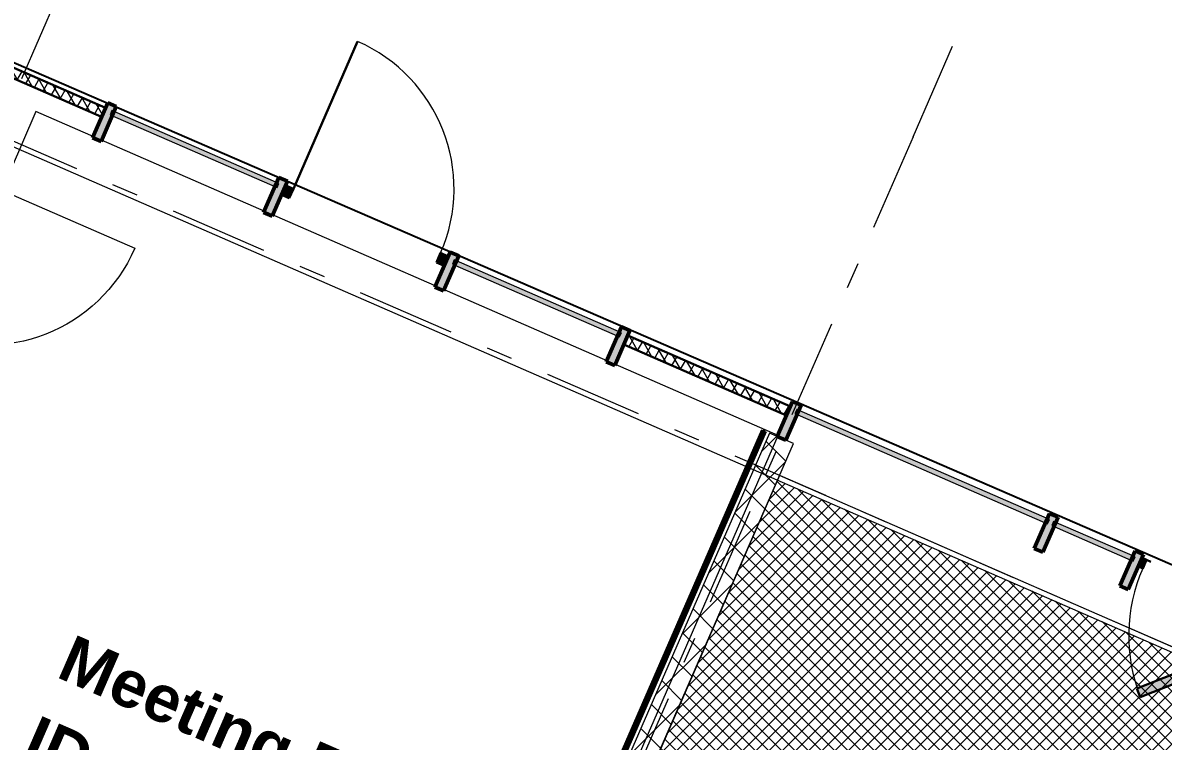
# Model space of a CAD drawing. Header units: millimetres. Extents: x -99530 to 90294, y -97212 to 56397.
# Drawn here: x 29098 to 35204, y 9809 to 13653 of the extents above; entities that cross this region are included whole.
import ezdxf
from ezdxf.enums import TextEntityAlignment as Align

# ---------------------------------------------------------------- set-up
doc = ezdxf.new("R2010")
doc.units = ezdxf.units.MM
doc.header["$MEASUREMENT"] = 0
doc.linetypes.add('Double Dashed', pattern=[1093.611073, 529.166651, -211.666656, 141.111112, -211.666656])
for name, color, linetype in [('A-15-MG_Structural_Grid', 7, 'Continuous'), ('A-20-M_Floor_Slab', 7, 'Continuous'), ('A-25-M_Curtain_Wall', 7, 'Continuous'), ('A-25-M_Wall_Int', 7, 'Continuous'), ('New_A-05-M_Gross_Int_Siemens', 7, 'Continuous'), ('New_A-25-M_Wall_Int', 7, 'Continuous'), ('New_ArchiCAD Doors', 7, 'Continuous')]:
    doc.layers.add(name, color=color, linetype=linetype)
for name, color, linetype, lineweight, true_color in [('A-15-MG_Structural_Grid_Pen_No__163', 7, 'Continuous', 0, 0x750077), ('A-25-M_Curtain_Wall_Pen_No__144', 7, 'Continuous', 0, 0xc8c8c8), ('A-25-M_Curtain_Wall_Pen_No__165', 7, 'Continuous', 0, 0x006060), ('A-25-M_Curtain_Wall_Pen_No__27', 7, 'Continuous', 50, 0x2a2a2a), ('A-25-M_Curtain_Wall_Pen_No__43', 7, 'Continuous', 30, 0x444444), ('A-25-M_Wall_Int_Pen_No__102', 7, 'Continuous', 15, 0xcccccc), ('A-25-M_Wall_Int_Pen_No__107', 7, 'Continuous', 15, 0xa6a6a6), ('ArchiCAD Doors_Pen_No__103', 7, 'Continuous', 15, 0xa6a6a6), ('ArchiCAD Doors_Pen_No__43', 7, 'Continuous', 30, 0x444444), ('ArchiCAD Doors_Pen_No__63', 7, 'Continuous', 20, 0x606060), ('New_A-05-M_Gross_Int_Siemens_Pen_No__74', 7, 'Continuous', 20, 0x606060), ('New_A-25-M_Wall_Int_Pen_No__107', 7, 'Continuous', 15, 0xa6a6a6), ('New_A-25-M_Wall_Int_Pen_No__27', 7, 'Continuous', 50, 0x2a2a2a), ('New_ArchiCAD Doors_Pen_No__43', 7, 'Continuous', 30, 0x444444), ('New_ArchiCAD Doors_Pen_No__63', 7, 'Continuous', 20, 0x606060)]:
    doc.layers.add(name, color=color, linetype=linetype, lineweight=lineweight, true_color=true_color)
for name, color, linetype, lineweight in [('A-20-M_Floor_Slab_Pen_No__89', 8, 'Continuous', 20), ('A-25-M_Curtain_Wall_Pen_No__1', 7, 'Continuous', 13), ('A-25-M_Wall_Int_Pen_No__1', 7, 'Continuous', 13), ('ArchiCAD Doors_Pen_No__3', 7, 'Continuous', 18), ('G-10-P_Topo_Building_Pen_No__194', 7, 'Continuous', 25), ('New_ArchiCAD Doors_Pen_No__1', 7, 'Continuous', 13), ('New_ArchiCAD Zone Stamps_Pen_No__6', 7, 'Continuous', 35), ('New_ArchiCAD Zone Stamps_Pen_No__9', 7, 'Continuous', 13)]:
    doc.layers.add(name, color=color, linetype=linetype, lineweight=lineweight)
doc.styles.add('GENERATED_STYLE_1', font='')
doc.styles.add('GENERATED_STYLE_3', font='')
doc.styles.add('GENERATED_STYLE_4', font='')
doc.styles.get('GENERATED_STYLE_1').set_extended_font_data('Arial', bold=True)
doc.styles.get('GENERATED_STYLE_3').set_extended_font_data('Arial')
doc.styles.get('GENERATED_STYLE_4').set_extended_font_data('Swis721 BT')
pattern_1 = [(60, (0, 0), (-43.30127, 25), []), (120, (0, 0), (43.30127, 25), [])]

# ---------------------------------------------------------------- blocks, each defined once
blk = doc.blocks.new('Meeting Room_INB 0202_43_1', base_point=(29993.7, 8916.2))
at = {"layer": 'New_A-05-M_Gross_Int_Siemens_Pen_No__74', "linetype": 'Continuous'}
for p, q in [((29168.4, 13178.4), (26274.8, 6542.4)), ((33142, 11445.7), (29168.4, 13178.4)), ((30248.4, 4809.7), (33142, 11445.7))]:
    blk.add_line(p, q, dxfattribs=at)
at = {"layer": 'New_ArchiCAD Zone Stamps_Pen_No__6'}
for tag, height, style, p in [('ROOM_NAME', 250, 'GENERATED_STYLE_1', (29370.5, 10384.4)), ('zoneNameLine2', 250, 'GENERATED_STYLE_1', (29182.1, 9952.3)), ('ROOM_NUMBER', 200, 'GENERATED_STYLE_3', (28993.7, 9531.6)), ('measuredAreaCode', 200, 'GENERATED_STYLE_3', (28836.6, 9171.5)), ('DUMMY_649', 200, 'GENERATED_STYLE_3', (29144, 9037.4)), ('DUMMY_650', 200, 'GENERATED_STYLE_3', (29633.4, 8824)), ('DUMMY_651', 133.3, 'GENERATED_STYLE_3', (29912.7, 8717.5))]:
    blk.add_attdef(tag, text='', height=height, rotation=336.44041, dxfattribs=dict(at, style=style)).set_placement(p, align=Align.TOP_LEFT)
blk = doc.blocks.new('Workshop_INB 0206_74_1', base_point=(41803.5, 2737))
at = {"layer": 'New_A-05-M_Gross_Int_Siemens_Pen_No__74', "linetype": 'Continuous'}
for p, q in [((33150.4, 11230.1), (28638.4, 882.5)), ((54118.7, 2086.9), (33150.4, 11230.1))]:
    blk.add_line(p, q, dxfattribs=at)
at = {"layer": 'New_ArchiCAD Zone Stamps_Pen_No__9'}
for tag, height, style, p in [('ROOM_NAME', 250, 'GENERATED_STYLE_1', (41497.4, 4067)), ('zoneNameLine2', 250, 'GENERATED_STYLE_1', (41309, 3634.8)), ('ROOM_NUMBER', 200, 'GENERATED_STYLE_3', (41120.6, 3214.1)), ('measuredAreaCode', 200, 'GENERATED_STYLE_3', (40963.5, 2854)), ('DUMMY_649', 200, 'GENERATED_STYLE_3', (41270.9, 2720)), ('DUMMY_650', 200, 'GENERATED_STYLE_3', (41900.1, 2445.6)), ('DUMMY_651', 133.3, 'GENERATED_STYLE_3', (42179.4, 2339.1))]:
    blk.add_attdef(tag, text='', height=height, rotation=336.44041, dxfattribs=dict(at, style=style)).set_placement(p, align=Align.TOP_LEFT)
blk = doc.blocks.new('Slab_36_1', base_point=(376.7, -362.2))
at = {"layer": 'A-20-M_Floor_Slab_Pen_No__89', "linetype": 'Continuous', "flags": 128}
blk.add_lwpolyline([(376.7, -362.2), (7790.9, 6537.3), (7705.8, 6629.2), (10938.2, 9637.2), (15227.2, 7766.9), (19349.1, 17219.8), (53673.3, 2252.7), (53966.7, 2124.8), (49754.8, -7534.4), (49461.5, -7406.5), (44390.1, -19036.6), (3614.3, -1256.3), (3424.6, -1691.3)], close=True, dxfattribs=at)
blk = doc.blocks.new('Curtain Wall_1_1')
at = {"layer": 'A-25-M_Curtain_Wall', "linetype": 'Continuous', "lineweight": 0, "true_color": 0x000000}
h = blk.add_hatch(dxfattribs=at)
h.set_pattern_fill('Batt_Insulation_0001', color=178, style=0, pattern_type=2)
h.set_pattern_definition(pattern_1)
h.paths.add_polyline_path([(29541.3, 13198.3), (28670.4, 13577.9), (28649.6, 13530.3), (29520.5, 13150.6)])
h = blk.add_hatch(dxfattribs=at)
h.set_pattern_fill('Batt_Insulation_0001', color=178, style=0, pattern_type=2)
h.set_pattern_definition(pattern_1)
h.paths.add_polyline_path([(33208, 11599.7), (32337.1, 11979.4), (32316.3, 11931.7), (33187.2, 11552.1)])
at = {"layer": 'A-25-M_Curtain_Wall_Pen_No__144', "linetype": 'Continuous'}
for points in [[(29553.3, 13225.8), (29471.3, 13037.9), (29517.2, 13017.9), (29599.1, 13205.8)], [(30469.9, 12826.1), (30388, 12638.2), (30433.8, 12618.2), (30515.8, 12806.2)], [(31386.6, 12426.5), (31304.7, 12238.6), (31350.5, 12218.6), (31432.4, 12406.5)], [(32303.3, 12026.9), (32221.4, 11839), (32267.2, 11819), (32349.1, 12006.9)], [(33219.9, 11627.2), (33138, 11439.3), (33183.9, 11419.3), (33265.8, 11607.3)], [(34595, 11027.8), (34513, 10839.9), (34558.9, 10819.9), (34640.8, 11007.8)], [(35053.3, 10828), (34971.4, 10640), (35017.2, 10620.1), (35099.1, 10808)]]:
    blk.add_hatch(color=256, dxfattribs=at).paths.add_polyline_path(points)
at = {"layer": 'A-25-M_Curtain_Wall_Pen_No__165', "linetype": 'Continuous', "lineweight": 0, "true_color": 0x001818}
for points in [[(29565.6, 13161.5), (30460.3, 12771.4), (30469.9, 12793.4), (29575.2, 13183.5)], [(31398.9, 12362.2), (32293.6, 11972.2), (32303.2, 11994.2), (31408.5, 12384.2)], [(33232.3, 11562.9), (34585.3, 10973.1), (34594.9, 10995.1), (33241.9, 11584.9)], [(34607.3, 10963.5), (35043.6, 10773.3), (35053.2, 10795.3), (34616.9, 10985.5)]]:
    blk.add_hatch(color=168, dxfattribs=at).paths.add_polyline_path(points)
at = {"layer": 'ArchiCAD Doors_Pen_No__103', "linetype": 'Continuous'}
for points in [[(30483.8, 12732.8), (30525, 12714.8), (30547, 12765.3), (30505.8, 12783.2)], [(31376.6, 12403.6), (31335.4, 12421.6), (31313.4, 12371.2), (31354.6, 12353.2)], [(35091.1, 10789.6), (35071.2, 10743.8), (35094.1, 10733.8), (35114.1, 10779.7)], [(35900.8, 10420.7), (35063.1, 10091.6), (35081.4, 10045.1), (35919.1, 10374.1)]]:
    blk.add_hatch(color=256, dxfattribs=at).paths.add_polyline_path(points)
at = {"layer": 'A-25-M_Curtain_Wall_Pen_No__1', "linetype": 'Continuous'}
for p, q in [((29575.2, 13183.5), (29565.6, 13161.5)), ((29565.6, 13161.5), (30460.3, 12771.4)), ((30469.9, 12793.4), (29575.2, 13183.5)), ((30460.3, 12771.4), (30469.9, 12793.4)), ((31408.5, 12384.2), (31398.9, 12362.2)), ((31398.9, 12362.2), (32293.6, 11972.2)), ((32303.2, 11994.2), (31408.5, 12384.2)), ((32293.6, 11972.2), (32303.2, 11994.2)), ((33241.9, 11584.9), (33232.3, 11562.9)), ((33232.3, 11562.9), (34585.3, 10973.1)), ((34594.9, 10995.1), (33241.9, 11584.9)), ((34585.3, 10973.1), (34594.9, 10995.1)), ((34616.9, 10985.5), (34607.3, 10963.5)), ((34607.3, 10963.5), (35043.6, 10773.3)), ((35053.2, 10795.3), (34616.9, 10985.5)), ((35043.6, 10773.3), (35053.2, 10795.3))]:
    blk.add_line(p, q, dxfattribs=at)
at = {"layer": 'A-25-M_Curtain_Wall_Pen_No__27', "linetype": 'Continuous'}
for p, q in [((29553.3, 13225.8), (29471.3, 13037.9)), ((29517.2, 13017.9), (29599.1, 13205.8)), ((29599.1, 13205.8), (29553.3, 13225.8)), ((29471.3, 13037.9), (29517.2, 13017.9)), ((30469.9, 12826.1), (30388, 12638.2)), ((30515.8, 12806.2), (30469.9, 12826.1)), ((30433.8, 12618.2), (30515.8, 12806.2)), ((30388, 12638.2), (30433.8, 12618.2)), ((31386.6, 12426.5), (31304.7, 12238.6)), ((31350.5, 12218.6), (31432.4, 12406.5)), ((31432.4, 12406.5), (31386.6, 12426.5)), ((31304.7, 12238.6), (31350.5, 12218.6)), ((32303.3, 12026.9), (32221.4, 11839)), ((32267.2, 11819), (32349.1, 12006.9)), ((32349.1, 12006.9), (32303.3, 12026.9)), ((32221.4, 11839), (32267.2, 11819)), ((33219.9, 11627.2), (33138, 11439.3)), ((33183.9, 11419.3), (33265.8, 11607.3)), ((33265.8, 11607.3), (33219.9, 11627.2)), ((33138, 11439.3), (33183.9, 11419.3)), ((34595, 11027.8), (34513, 10839.9)), ((34558.9, 10819.9), (34640.8, 11007.8)), ((34640.8, 11007.8), (34595, 11027.8)), ((34513, 10839.9), (34558.9, 10819.9)), ((35053.3, 10828), (34971.4, 10640)), ((35017.2, 10620.1), (35099.1, 10808)), ((35099.1, 10808), (35053.3, 10828)), ((34971.4, 10640), (35017.2, 10620.1))]:
    blk.add_line(p, q, dxfattribs=at)
at = {"layer": 'A-25-M_Curtain_Wall_Pen_No__43', "linetype": 'Continuous'}
for p, q in [((28670.4, 13577.9), (29541.3, 13198.3)), ((29520.5, 13150.6), (28649.6, 13530.3)), ((32337.1, 11979.4), (33208, 11599.7)), ((33187.2, 11552.1), (32316.3, 11931.7))]:
    blk.add_line(p, q, dxfattribs=at)
at = {"layer": 'ArchiCAD Doors_Pen_No__3', "linetype": 'Continuous'}
blk.add_arc((30547, 12765.3), 860, 336.44455, 66.44455, dxfattribs=at)
at = {"layer": 'ArchiCAD Doors_Pen_No__43', "linetype": 'Continuous'}
for p, q in [((30547, 12765.3), (30890.7, 13553.6)), ((30505.8, 12783.2), (30483.8, 12732.8)), ((30547, 12765.3), (30505.8, 12783.2)), ((30525, 12714.8), (30547, 12765.3)), ((30483.8, 12732.8), (30525, 12714.8)), ((31335.4, 12421.6), (31313.4, 12371.2)), ((31376.6, 12403.6), (31335.4, 12421.6)), ((31354.6, 12353.2), (31376.6, 12403.6)), ((31313.4, 12371.2), (31354.6, 12353.2)), ((35071.2, 10743.8), (35091.1, 10789.6)), ((35091.1, 10789.6), (35137, 10769.7)), ((35114.1, 10779.7), (35094.1, 10733.8)), ((35137, 10769.7), (35114.1, 10779.7)), ((35094.1, 10733.8), (35071.2, 10743.8)), ((35900.8, 10420.7), (35063.1, 10091.6)), ((35081.4, 10045.1), (35919.1, 10374.1)), ((35063.1, 10091.6), (35081.4, 10045.1))]:
    blk.add_line(p, q, dxfattribs=at)
at = {"layer": 'ArchiCAD Doors_Pen_No__63', "linetype": 'Continuous'}
blk.add_arc((35919.1, 10374.1), 900, 156.44455, 201.44455, dxfattribs=at)
blk = doc.blocks.new('Wall_100_1', base_point=(28510, 938.5))
at = {"layer": 'A-25-M_Wall_Int_Pen_No__107', "linetype": 'Continuous'}
h = blk.add_hatch(dxfattribs=at)
h.set_pattern_fill('Concrete_Block_0001', color=256, style=0, pattern_type=2)
h.set_pattern_definition([(45, (0, 0), (-91.9239, 91.9239), []), (135, (0, 0), (91.9239, 91.9239), [])])
h.paths.add_polyline_path([(33096.8, 11457.3), (29727.1, 3729.5), (29855.4, 3673.6), (33225.1, 11401.3)])
at = {"layer": 'A-25-M_Wall_Int_Pen_No__1', "linetype": 'Continuous', "flags": 128}
for points in [[(33096.8, 11457.3), (30187.2, 4784.7)], [(33225.1, 11401.3), (33096.8, 11457.3)], [(29855.4, 3673.6), (33225.1, 11401.3)]]:
    blk.add_lwpolyline(points, dxfattribs=at)
blk = doc.blocks.new('Door 19_3')
at = {"layer": 'New_ArchiCAD Doors_Pen_No__1', "linetype": 'Continuous'}
for p, q in [((-505, -15), (-505, 0)), ((505, -15), (505, 0)), ((-505, -16), (-505, -15)), ((-505, -26), (-505, -16)), ((-505, -76), (-505, -26)), ((505, -16), (505, -15)), ((505, -26), (505, -16)), ((505, -76), (505, -26)), ((-505, -86), (-505, -76)), ((-505, -87), (-505, -86)), ((-505, -102), (-505, -87)), ((505, -86), (505, -76)), ((505, -87), (505, -86)), ((505, -102), (505, -87))]:
    blk.add_line(p, q, dxfattribs=at)
at = {"layer": 'New_ArchiCAD Doors_Pen_No__43', "linetype": 'Continuous'}
for p, q in [((-498, 0), (-505, 0)), ((-505, 0), (-505, -102)), ((-432, 0), (-498, 0)), ((-498, 0), (-498, -102)), ((-432, -102), (-432, 0)), ((498, 0), (432, 0)), ((432, 0), (432, -102)), ((498, 0), (505, 0)), ((498, -102), (498, 0)), ((505, 0), (505, -102)), ((-498, -102), (-505, -102)), ((-498, -102), (-432, -102)), ((432, -102), (498, -102)), ((498, -102), (505, -102))]:
    blk.add_line(p, q, dxfattribs=at)
at = {"layer": 'New_ArchiCAD Doors_Pen_No__63', "linetype": 'Continuous'}
blk.add_line((432, 0), (432, 864), dxfattribs=at)
blk.add_arc((432, 0), 864, 90, 180, dxfattribs=at)
blk = doc.blocks.new('Wall_104_1', base_point=(29086.3, 13205.7))
at = {"layer": 'New_ArchiCAD Doors', "color": 251, "linetype": 'Continuous', "lineweight": 20, "true_color": 0x606060, "xscale": -1, "zscale": 1000, "rotation": 246.4404115839914}
blk.add_blockref('Door 19_3', (28733.3, 12395.9), dxfattribs=at)
blk = doc.blocks.new('Wall_461_1', base_point=(33073.8, 11467.3))
at = {"layer": 'New_A-25-M_Wall_Int_Pen_No__107', "linetype": 'Continuous'}
h = blk.add_hatch(dxfattribs=at)
h.set_pattern_fill('613_01__ad_AR_SAND_0001', color=256, style=0, pattern_type=2)
h.set_pattern_definition([(103.994, (0, 0), (-1137.956, 451.32), [0, -965.2, 0, -1079.5, 0, -1031.875]), (73.994, (0, 0), (-1195.13, 1745.31), [0, -520.7, 0, -869.95, 0, -333.375]), (33.994, (-311.5, -716.2), (785.414, 1814.82), [0, -317.5, 0, -1143, 0, -1492.25]), (23.994, (-311.5, -716.2), (250.28, 1972.77), [0, -158.75, 0, -749.3, 0, -857.25])])
h.paths.add_polyline_path([(33060.1, 11473.3), (30166.5, 4837.3), (30174.2, 4817.6), (33073.8, 11467.3)])
at = {"layer": 'New_A-25-M_Wall_Int_Pen_No__27', "linetype": 'Continuous', "flags": 128}
for points in [[(33060.1, 11473.3), (30166.5, 4837.3)], [(30174.2, 4817.6), (33073.8, 11467.3)], [(33073.8, 11467.3), (33060.1, 11473.3)]]:
    blk.add_lwpolyline(points, dxfattribs=at)
blk = doc.blocks.new('Standard grid marker')
at = {"layer": 'A-15-MG_Structural_Grid_Pen_No__163', "linetype": 'Double Dashed'}
for q in [(0, 0), (29726, 0)]:
    blk.add_line((1000, 0), q, dxfattribs=at)
blk.add_point((1000, 0), dxfattribs=at)
blk.add_point((1000, 0), dxfattribs=at)
at = {"layer": 'A-15-MG_Structural_Grid_Pen_No__163', "style": 'GENERATED_STYLE_4'}
for tag, p in [('AC_MarkerText_1_0', (-500, 41.2)), ('AC_MarkerText_1_1', (31226, 41.2))]:
    blk.add_attdef(tag, text='', height=350, rotation=90, dxfattribs=at).set_placement(p, align=Align.MIDDLE_CENTER)
blk = doc.blocks.new('Standard grid marker_2')
at = {"layer": 'A-15-MG_Structural_Grid_Pen_No__163', "linetype": 'Double Dashed'}
blk.add_line((1909.1, 0), (86140.3, 0), dxfattribs=at)
at = {"layer": 'A-15-MG_Structural_Grid_Pen_No__163', "style": 'GENERATED_STYLE_4'}
for tag, p in [('AC_MarkerText_1_0', (-500, 952.5)), ('AC_MarkerText_1_1', (88549.4, 952.5))]:
    blk.add_attdef(tag, text='', height=350, rotation=360, dxfattribs=at).set_placement(p, align=Align.MIDDLE_CENTER)

msp = doc.modelspace()

# ---------------------------------------------------------------- hatches: boundary and pattern name
at = {"layer": 'A-25-M_Wall_Int_Pen_No__102', "linetype": 'Continuous'}
h = msp.add_hatch(dxfattribs=at)
h.set_pattern_fill('Grid_5x5_Diagonal_0001', color=256, style=0, pattern_type=2)
h.set_pattern_definition([(45, (0, 0), (-35.35534, 35.35534), []), (135, (0, 0), (35.35534, 35.35534), [])])
h.paths.add_polyline_path([(44768.3, -19356.4), (49530.7, -8434.9), (28562.4, 708.3), (33140, 11206.2), (74273.5, -6730.2), (64933.5, -28149.5)])

# ---------------------------------------------------------------- linework, layer by layer
at = {"layer": 'G-10-P_Topo_Building_Pen_No__194', "linetype": 'Continuous'}
msp.add_line((54298.8, 2500), (19117.5, 17741.7), dxfattribs=at)

# ---------------------------------------------------------------- block references
at = {"layer": 'A-15-MG_Structural_Grid', "color": 8, "linetype": 'Continuous', "lineweight": 15, "zscale": 1000}
for name, p, rotation in [('Standard grid marker_2', (8103.9, 22153.2), 336.440411583993), ('Standard grid marker', (30139.5, 15758.5), 246.440411583993), ('Standard grid marker', (34264.4, 13959.8), 246.440411583993)]:
    msp.add_blockref(name, p, dxfattribs=dict(at, rotation=rotation))
at = {"layer": 'A-20-M_Floor_Slab', "color": 8, "linetype": 'Continuous', "lineweight": 20}
msp.add_blockref('Slab_36_1', (376.7, -362.2), dxfattribs=at)
at = {"layer": 'A-25-M_Curtain_Wall', "linetype": 'Continuous', "lineweight": 0}
msp.add_blockref('Curtain Wall_1_1', (0, 0), dxfattribs=at)
at = {"layer": 'A-25-M_Wall_Int', "color": 250, "lineweight": 50, "true_color": 0x2a2a2a}
msp.add_blockref('Wall_100_1', (28510, 938.5), dxfattribs=at)
at = {"layer": 'New_A-05-M_Gross_Int_Siemens', "linetype": 'Continuous'}
ref = msp.add_blockref('Meeting Room_INB 0202_43_1', (29993.7, 8916.2), dxfattribs=at)
ref.add_attrib('ROOM_NAME', 'Meeting Room', dxfattribs={"layer": 'New_ArchiCAD Zone Stamps_Pen_No__6', "color": 7, "height": 250, "rotation": 336.44041, "style": 'GENERATED_STYLE_1'}).set_placement((29370.5, 10384.4), align=Align.TOP_LEFT)
ref.add_attrib('zoneNameLine2', 'ID. 410', dxfattribs={"layer": 'New_ArchiCAD Zone Stamps_Pen_No__6', "color": 7, "height": 250, "rotation": 336.44041, "style": 'GENERATED_STYLE_1'}).set_placement((29182.1, 9952.3), align=Align.TOP_LEFT)
msp.add_blockref('Workshop_INB 0206_74_1', (41803.5, 2737), dxfattribs=at)
at = {"layer": 'New_A-25-M_Wall_Int', "color": 250, "lineweight": 50, "true_color": 0x2a2a2a}
for name, p in [('Wall_104_1', (29086.3, 13205.7)), ('Wall_461_1', (33073.8, 11467.3))]:
    msp.add_blockref(name, p, dxfattribs=at)

doc.saveas('drawing.dxf')
